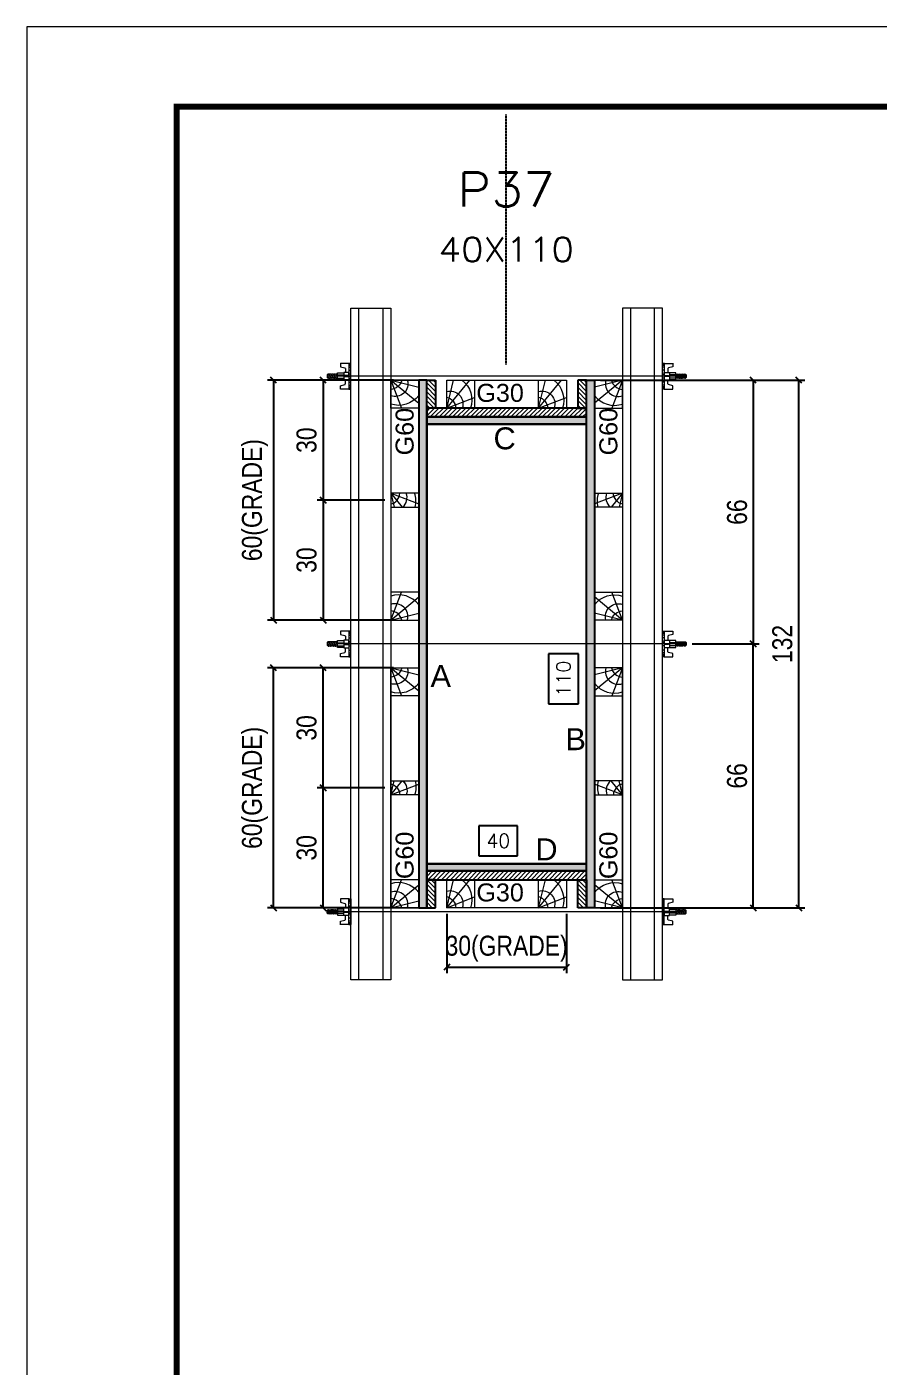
# Model space of a CAD drawing. Extents: x 2949 to 9203, y -16089 to 12527.
# Drawn here: x 7718 to 8144, y 3816 to 4487 of the extents above; entities that cross this region are included whole.
import ezdxf
from ezdxf.enums import TextEntityAlignment as Align

# ---------------------------------------------------------------- set-up
doc = ezdxf.new("R2010")
doc.units = 0
doc.linetypes.add('DASHED', pattern=[0.75, 0.5, -0.25])
doc.linetypes.add('HIDDEN', pattern=[0.375, 0.25, -0.125])
for name, color, linetype in [('CHAPA', 1, 'Continuous'), ('COTA', 241, 'Continuous'), ('MEIO_PONT', 93, 'Continuous'), ('Painéis', 200, 'Continuous'), ('SARRAFO', 251, 'Continuous'), ('Texto de Titulo', 7, 'Continuous'), ('Texto Qtd Sarr', 242, 'Continuous'), ('TEXTO_GERAL', 7, 'Continuous')]:
    doc.layers.add(name, color=color, linetype=linetype)
for name, color, linetype, lineweight in [('Folhas', 255, 'Continuous', 9), ('Hachura', 251, 'Continuous', 9), ('Madeira', 126, 'Continuous', 18), ('Perfil Metálico', 224, 'Continuous', 18), ('SARRAFO DE PRESSAO', 251, 'DASHED', 9), ('Texto Seção', 7, 'Continuous', 15)]:
    doc.layers.add(name, color=color, linetype=linetype, lineweight=lineweight)
doc.styles.add('ARIAL', font='arial.ttf')
doc.styles.add('COTA TECNICA 2X', font='techl___.ttf', dxfattribs={"height": 10})
doc.styles.add('ROMANS', font='romans.shx')
doc.styles.add('SANSSERIF', font='sas_____.pfb')
doc.dimstyles.new('SECAO PILAR', dxfattribs={"dimtxt": 10, "dimasz": 3, "dimexe": 3, "dimexo": 3, "dimgap": 3, "dimtad": 1, "dimdec": 1, "dimlfac": 0.5, "dimzin": 12, "dimdsep": 46, "dimtxsty": 'COTA TECNICA 2X', "dimblk1": 'OBLIQUE', "dimblk2": 'OBLIQUE', "dimsah": 1, "dimcen": 0.9, "dimclrd": 256, "dimclre": 256, "dimclrt": 256, "dimadec": 1, "dimazin": 3, "dimtfac": 1, "dimtdec": 1, "dimtmove": 0, "dimatfit": 3, "dimfxl": 1, "dimtolj": 1, "dimtzin": 12, "dimarcsym": 0})
doc.dimstyles.new('SECÇÃO 2', dxfattribs={"dimtxt": 7, "dimasz": 6, "dimexe": 0.18, "dimexo": 2, "dimgap": -4, "dimtad": 3, "dimdec": 1, "dimlfac": 0.5, "dimzin": 12, "dimdsep": 46, "dimtxsty": 'ROMANS', "dimblk": 'ARCHTICK', "dimcen": 0.09, "dimse1": 1, "dimse2": 1, "dimsd1": 1, "dimsd2": 1, "dimclrd": 180, "dimclre": 5, "dimclrt": 1, "dimadec": 0, "dimazin": 3, "dimtfac": 1, "dimtdec": 1, "dimtofl": 0, "dimtmove": 0, "dimatfit": 3, "dimldrblk": 'ARCHTICK', "dimfxl": 1, "dimtolj": 1, "dimtzin": 0, "dimarcsym": 0})

# ---------------------------------------------------------------- blocks, each defined once
blk = doc.blocks.new('9999999999')
at = {"layer": 'Folhas'}
blk.add_lwpolyline([(98138.98, 34190.21), (99623.98, 34190.21), (99623.98, 35240.21), (98138.98, 35240.21)], close=True, dxfattribs=at)
at = {"layer": 'Folhas', "color": 30, "const_width": 3}
blk.add_lwpolyline([(98213.98, 34230.21), (99583.98, 34230.21), (99583.98, 35200.21), (98213.98, 35200.21)], close=True, dxfattribs=at)
blk = doc.blocks.new('titulo1')
at = {"layer": 'Defpoints', "color": 252, "linetype": 'HIDDEN', "ltscale": 2}
blk.add_line((0, 0), (0, 125), dxfattribs=at)
at = {"layer": 'Defpoints', "style": 'ROMANS', "oblique": 15}
blk.add_attdef('FOLHA', text='', height=10, dxfattribs=at).set_placement((0, 15.58), align=Align.MIDDLE_CENTER)
at = {"layer": 'Texto Qtd Sarr', "color": 3, "style": 'ROMANS', "oblique": 15}
for tag, height, p in [('TITULO', 17, (0, 71.45)), ('SEÇÃO', 12, (0, 41.55))]:
    blk.add_attdef(tag, text='', height=height, dxfattribs=at).set_placement(p, align=Align.MIDDLE_CENTER)
blk = doc.blocks.new('*D1058')
at = {"layer": 'COTA', "color": 180, "lineweight": -2, "transparency": 16777216}
for p, q in [((7993.62, 4172.96), (7978.62, 4172.96)), ((7978.62, 4172.96), (7978.62, 4147.96)), ((7993.62, 4147.96), (7993.62, 4172.96)), ((7978.62, 4147.96), (7993.62, 4147.96))]:
    blk.add_line(p, q, dxfattribs=at)
at = {"layer": 'Defpoints', "color": 0, "transparency": 16777216}
for p in [(7997.62, 4287.83), (7997.62, 4287.83), (7997.62, 4067.83)]:
    blk.add_point(p, dxfattribs=at)
at = {"layer": 'COTA', "color": 1, "transparency": 16777216, "insert": (7986.12, 4160.46), "char_height": 7, "attachment_point": 5, "rotation": 90, "style": 'ROMANS'}
blk.add_mtext('\\A1;110', dxfattribs=at)
blk = doc.blocks.new('_ArchTick')
at = {"color": 0, "linetype": 'ByBlock', "const_width": 0.15}
blk.add_lwpolyline([(-0.5, -0.5), (0.5, 0.5)], dxfattribs=at)
blk = doc.blocks.new('_Oblique')
at = {"color": 0, "linetype": 'ByBlock', "lineweight": -2}
blk.add_line((-0.5, -0.5), (0.5, 0.5), dxfattribs=at)
blk = doc.blocks.new('*D1059')
at = {"layer": 'COTA', "lineweight": -2, "transparency": 16777216}
for p, q in [((8004.62, 4309.83), (8106.82, 4309.83)), ((8103.82, 4045.83), (8103.82, 4309.83)), ((8004.62, 4045.83), (8106.82, 4045.83))]:
    blk.add_line(p, q, dxfattribs=at)
at = {"layer": 'Defpoints', "color": 0, "transparency": 16777216}
for p in [(8001.62, 4309.83), (8103.82, 4309.83), (8001.62, 4045.83)]:
    blk.add_point(p, dxfattribs=at)
at = {"layer": 'COTA', "lineweight": -2, "transparency": 16777216, "xscale": 3, "yscale": 3, "zscale": 3}
for p, rotation in [((8103.82, 4309.83), 90), ((8103.82, 4045.83), 270)]:
    blk.add_blockref('_Oblique', p, dxfattribs=dict(at, rotation=rotation))
at = {"layer": 'COTA', "transparency": 16777216, "insert": (8095.6, 4177.83), "char_height": 10, "attachment_point": 5, "rotation": 90, "style": 'COTA TECNICA 2X'}
blk.add_mtext('\\A1;132', dxfattribs=at)
blk = doc.blocks.new('*D1060')
at = {"layer": 'COTA', "lineweight": -2, "transparency": 16777216}
for p, q in [((8050.42, 4177.83), (8084.05, 4177.83)), ((8081.05, 4045.83), (8081.05, 4177.83)), ((8038.62, 4045.83), (8084.05, 4045.83))]:
    blk.add_line(p, q, dxfattribs=at)
at = {"layer": 'Defpoints', "color": 0, "transparency": 16777216}
for p in [(8047.42, 4177.83), (8081.05, 4177.83), (8035.62, 4045.83)]:
    blk.add_point(p, dxfattribs=at)
at = {"layer": 'COTA', "lineweight": -2, "transparency": 16777216, "xscale": 3, "yscale": 3, "zscale": 3}
for p, rotation in [((8081.05, 4177.83), 90), ((8081.05, 4045.83), 270)]:
    blk.add_blockref('_Oblique', p, dxfattribs=dict(at, rotation=rotation))
at = {"layer": 'COTA', "transparency": 16777216, "insert": (8072.95, 4111.83), "char_height": 10, "attachment_point": 5, "rotation": 90, "style": 'COTA TECNICA 2X'}
blk.add_mtext('\\A1;66', dxfattribs=at)
blk = doc.blocks.new('*D1061')
at = {"layer": 'COTA', "lineweight": -2, "transparency": 16777216}
for p, q in [((8038.62, 4309.83), (8084.05, 4309.83)), ((8081.05, 4309.83), (8081.05, 4177.83)), ((8050.42, 4177.83), (8084.05, 4177.83))]:
    blk.add_line(p, q, dxfattribs=at)
at = {"layer": 'Defpoints', "color": 0, "transparency": 16777216}
for p in [(8035.62, 4309.83), (8047.42, 4177.83), (8081.05, 4177.83)]:
    blk.add_point(p, dxfattribs=at)
at = {"layer": 'COTA', "lineweight": -2, "transparency": 16777216, "xscale": 3, "yscale": 3, "zscale": 3}
for p, rotation in [((8081.05, 4309.83), 90), ((8081.05, 4177.83), 270)]:
    blk.add_blockref('_Oblique', p, dxfattribs=dict(at, rotation=rotation))
at = {"layer": 'COTA', "transparency": 16777216, "insert": (8072.95, 4243.83), "char_height": 10, "attachment_point": 5, "rotation": 90, "style": 'COTA TECNICA 2X'}
blk.add_mtext('\\A1;66', dxfattribs=at)
blk = doc.blocks.new('*D1062')
at = {"layer": 'COTA', "color": 180, "lineweight": -2, "transparency": 16777216}
for p, q in [((7963.09, 4086.83), (7943.76, 4086.83)), ((7943.76, 4086.83), (7943.76, 4071.83)), ((7963.09, 4071.83), (7963.09, 4086.83)), ((7943.76, 4071.83), (7963.09, 4071.83))]:
    blk.add_line(p, q, dxfattribs=at)
at = {"layer": 'Defpoints', "color": 0, "transparency": 16777216}
for p in [(7917.62, 4067.83), (7917.62, 4067.83), (7997.62, 4067.83)]:
    blk.add_point(p, dxfattribs=at)
at = {"layer": 'COTA', "color": 1, "transparency": 16777216, "insert": (7953.43, 4079.33), "char_height": 7, "attachment_point": 5, "style": 'ROMANS'}
blk.add_mtext('\\A1;40', dxfattribs=at)
blk = doc.blocks.new('C')
at = {"layer": 'Hachura', "color": 0}
for p, q in [((0, 3.22), (0, -3.22)), ((0.45, 3.22), (0, 3.22)), ((0.46, 3.16), (0, 3.16)), ((0.46, 3.05), (0, 3.05)), ((0.46, 2.88), (0, 2.88)), ((0, 2.75), (0, -1.16)), ((0.46, 2.65), (0, 2.65)), ((0.46, 2.23), (0, 2.23)), ((0.46, 1.51), (0, 1.51)), ((0.39, 0.49), (0.17, 0.49)), ((0.45, -3.23), (0.45, 3.22)), ((0.45, 3.22), (2.58, 3.22)), ((1.74, 0.97), (0.45, 0.97)), ((1.45, 0.1), (0.45, 0.1)), ((1.35, 1.94), (1.35, 0.96)), ((2.58, 2.39), (1.47, 2.09)), ((1.74, -0.97), (1.74, 0.97)), ((1.74, 0.97), (1.74, 0.84)), ((1.74, 0.97), (1.74, 0.84)), ((1.74, 0.84), (3.35, 0.84)), ((3.35, 0.45), (1.74, 0.45)), ((2.58, 3.22), (2.58, 2.39)), ((3.32, 0.84), (3.32, -0.84)), ((3.35, 0.84), (3.35, -0.84)), ((3.68, 0.45), (3.35, 0.45)), ((3.84, -0.52), (3.35, 0.45)), ((3.35, 0.06), (3.67, -0.57)), ((3.68, 0.45), (4.16, -0.52)), ((3.72, 0.5), (4.25, -0.57)), ((4.37, -0.55), (3.83, 0.53)), ((4.15, 0.45), (3.93, 0.45)), ((4.42, -0.52), (3.93, 0.45)), ((4.15, 0.45), (4.26, 0.45)), ((4.26, 0.45), (4.74, -0.52)), ((4.3, 0.5), (4.83, -0.57)), ((4.95, -0.55), (4.41, 0.53)), ((4.51, 0.45), (4.84, 0.45)), ((5, -0.52), (4.51, 0.45)), ((4.84, 0.45), (5.32, -0.52)), ((4.88, 0.5), (5.41, -0.57)), ((5.53, -0.55), (4.99, 0.53)), ((5.58, -0.52), (5.09, 0.45)), ((5.42, 0.45), (5.09, 0.45)), ((5.58, -0.52), (5.09, 0.45)), ((5.42, 0.45), (5.74, -0.19)), ((5.46, 0.5), (5.74, -0.07)), ((5.74, 0.19), (5.57, 0.53)), ((5.74, 0.32), (5.68, 0.45)), ((5.68, 0.45), (5.74, 0.45)), ((5.74, 0.45), (5.9, 0.29)), ((5.74, 0.45), (5.74, -0.52)), ((5.9, -0.36), (5.9, 0.29)), ((0.45, 0), (0, 0)), ((0.46, -1.52), (0, -1.52)), ((0.46, -2.23), (0, -2.23)), ((0.46, -2.65), (0, -2.65)), ((0.46, -2.88), (0, -2.88)), ((0.46, -3.05), (0, -3.05)), ((0.46, -3.16), (0, -3.16)), ((0, -3.22), (2.57, -3.22)), ((0.08, -0.48), (0.29, -0.48)), ((0.29, -0.48), (0.4, -0.48)), ((0.45, 0), (0.45, -0.97)), ((0.45, -0.16), (1.45, -0.16)), ((0.45, -0.65), (0.45, -0.32)), ((0.45, -3.23), (0.45, -0.65)), ((0.45, -0.97), (1.74, -0.97)), ((1.35, -1.94), (1.35, -0.97)), ((2.58, -2.39), (1.47, -2.1)), ((3.35, -0.32), (1.74, -0.32)), ((3.35, -0.84), (1.74, -0.84)), ((2.58, -3.23), (2.58, -2.39)), ((3.35, -0.07), (3.58, -0.52)), ((3.35, -0.52), (3.58, -0.52)), ((3.84, -0.52), (4.16, -0.52)), ((4.42, -0.52), (4.74, -0.52)), ((4.63, -0.52), (4.74, -0.52)), ((5, -0.52), (5.32, -0.52)), ((5.58, -0.52), (5.74, -0.52)), ((5.74, -0.52), (5.9, -0.36)), ((5.74, -0.52), (5.74, -0.52))]:
    blk.add_line(p, q, dxfattribs=at)
for centre, radius, start, end in [((1.52, 1.94), 0.161, 104.7436, 180), ((1.44, -0.03), 0.129, 272.695, 87.305), ((3.81, 0.39), 0.143, 25.5688, 154.4312), ((4.39, 0.39), 0.143, 25.5688, 154.4312), ((4.97, 0.39), 0.143, 25.5688, 154.4312), ((5.55, 0.39), 0.143, 25.5688, 154.4312), ((0.17, -0.37), 0.174, 221.744, 317.8592), ((1.52, -1.94), 0.161, 180, 255.2564), ((3.71, -0.4), 0.174, 222.1408, 318.256), ((4.29, -0.4), 0.174, 222.1408, 318.256), ((4.87, -0.4), 0.174, 222.1408, 318.256), ((5.45, -0.4), 0.174, 222.1408, 318.256), ((5.61, -0.4), 0.174, 317.8592, 318.256)]:
    blk.add_arc(centre, radius, start, end, dxfattribs=at)
blk = doc.blocks.new('PONTALETE')
at = {"layer": 'Madeira'}
for q in [(2.71, 7), (7, 5.76), (7, 1.74)]:
    blk.add_line((0, 0), q, dxfattribs=at)
blk.add_lwpolyline([(0, 0), (7, 0), (7, 7), (0, 7)], close=True, dxfattribs=at)
for centre, radius, start, end in [((2.04, 0.06), 6.23, 37.2818, 109.0913), ((1.09, 0.9), 3.19, 343.603, 109.9847), ((-0.21, -0.78), 3.09, 14.6322, 86.0383)]:
    blk.add_arc(centre, radius, start, end, dxfattribs=at)
blk = doc.blocks.new('*D1063')
at = {"layer": 'COTA', "lineweight": -2, "transparency": 16777216}
for p, q in [((7900.95, 4165.83), (7837.9, 4165.83)), ((7840.9, 4045.83), (7840.9, 4165.83)), ((7900.95, 4045.83), (7837.9, 4045.83))]:
    blk.add_line(p, q, dxfattribs=at)
at = {"layer": 'Defpoints', "color": 0, "transparency": 16777216}
for p in [(7840.9, 4165.83), (7903.95, 4165.83), (7903.95, 4045.83)]:
    blk.add_point(p, dxfattribs=at)
at = {"layer": 'COTA', "lineweight": -2, "transparency": 16777216, "xscale": 3, "yscale": 3, "zscale": 3}
for p, rotation in [((7840.9, 4165.83), 90), ((7840.9, 4045.83), 270)]:
    blk.add_blockref('_Oblique', p, dxfattribs=dict(at, rotation=rotation))
at = {"layer": 'COTA', "transparency": 16777216, "insert": (7831.68, 4105.83), "char_height": 10, "attachment_point": 5, "rotation": 90, "style": 'COTA TECNICA 2X'}
blk.add_mtext('\\A1;60(GRADE)', dxfattribs=at)
blk = doc.blocks.new('*D1070')
at = {"layer": 'COTA', "lineweight": -2, "transparency": 16777216}
for p, q in [((7927.62, 4042.83), (7927.62, 4013.12)), ((7987.61, 4042.83), (7987.61, 4013.12)), ((7927.62, 4016.12), (7987.61, 4016.12))]:
    blk.add_line(p, q, dxfattribs=at)
at = {"layer": 'Defpoints', "color": 0, "transparency": 16777216}
for p in [(7927.62, 4045.83), (7987.61, 4045.83), (7987.61, 4016.12)]:
    blk.add_point(p, dxfattribs=at)
at = {"layer": 'COTA', "lineweight": -2, "transparency": 16777216, "xscale": 3, "yscale": 3, "zscale": 3, "rotation": 180}
blk.add_blockref('_Oblique', (7927.62, 4016.12), dxfattribs=at)
at = {"layer": 'COTA', "lineweight": -2, "transparency": 16777216, "xscale": 3, "yscale": 3, "zscale": 3}
blk.add_blockref('_Oblique', (7987.61, 4016.12), dxfattribs=at)
at = {"layer": 'COTA', "transparency": 16777216, "insert": (7957.62, 4025.34), "char_height": 10, "attachment_point": 5, "style": 'COTA TECNICA 2X'}
blk.add_mtext('\\A1;30(GRADE)', dxfattribs=at)
blk = doc.blocks.new('MEIO PONTALETE')
at = {"layer": 'Madeira'}
for q in [(2.71, 7), (3.5, 2.88), (3.5, 0.87)]:
    blk.add_line((0, 0), q, dxfattribs=at)
blk.add_lwpolyline([(0, 0), (3.5, 0), (3.5, 7), (0, 7)], close=True, dxfattribs=at)
for centre, radius, start, end in [((2.04, 0.06), 6.23, 76.4499, 109.0913), ((1.09, 0.9), 3.19, 40.9063, 109.9847), ((-0.21, -0.78), 3.09, 14.6322, 86.0383)]:
    blk.add_arc(centre, radius, start, end, dxfattribs=at)
blk = doc.blocks.new('*D1071')
at = {"layer": 'COTA', "lineweight": -2, "transparency": 16777216}
for p, q in [((7896.62, 4105.83), (7862.77, 4105.83)), ((7865.77, 4045.83), (7865.77, 4105.83)), ((7896.62, 4045.83), (7862.77, 4045.83))]:
    blk.add_line(p, q, dxfattribs=at)
at = {"layer": 'Defpoints', "color": 0, "transparency": 16777216}
for p in [(7865.77, 4105.83), (7899.62, 4105.83), (7899.62, 4045.83)]:
    blk.add_point(p, dxfattribs=at)
at = {"layer": 'COTA', "lineweight": -2, "transparency": 16777216, "xscale": 3, "yscale": 3, "zscale": 3}
for p, rotation in [((7865.77, 4105.83), 90), ((7865.77, 4045.83), 270)]:
    blk.add_blockref('_Oblique', p, dxfattribs=dict(at, rotation=rotation))
at = {"layer": 'COTA', "transparency": 16777216, "insert": (7857.55, 4075.83), "char_height": 10, "attachment_point": 5, "rotation": 90, "style": 'COTA TECNICA 2X'}
blk.add_mtext('\\A1;30', dxfattribs=at)
blk = doc.blocks.new('*D1072')
at = {"layer": 'COTA', "lineweight": -2, "transparency": 16777216}
for p, q in [((7896.62, 4165.83), (7862.77, 4165.83)), ((7865.77, 4105.83), (7865.77, 4165.83)), ((7896.62, 4105.83), (7862.77, 4105.83))]:
    blk.add_line(p, q, dxfattribs=at)
at = {"layer": 'Defpoints', "color": 0, "transparency": 16777216}
for p in [(7865.77, 4165.83), (7899.62, 4165.83), (7899.62, 4105.83)]:
    blk.add_point(p, dxfattribs=at)
at = {"layer": 'COTA', "lineweight": -2, "transparency": 16777216, "xscale": 3, "yscale": 3, "zscale": 3}
for p, rotation in [((7865.77, 4165.83), 90), ((7865.77, 4105.83), 270)]:
    blk.add_blockref('_Oblique', p, dxfattribs=dict(at, rotation=rotation))
at = {"layer": 'COTA', "transparency": 16777216, "insert": (7857.55, 4135.83), "char_height": 10, "attachment_point": 5, "rotation": 90, "style": 'COTA TECNICA 2X'}
blk.add_mtext('\\A1;30', dxfattribs=at)
blk = doc.blocks.new('*D1064')
at = {"layer": 'COTA', "lineweight": -2, "transparency": 16777216}
for p, q in [((7900.95, 4309.83), (7837.9, 4309.83)), ((7840.9, 4309.83), (7840.9, 4189.83)), ((7900.95, 4189.83), (7837.9, 4189.83))]:
    blk.add_line(p, q, dxfattribs=at)
at = {"layer": 'Defpoints', "color": 0, "transparency": 16777216}
for p in [(7903.95, 4309.83), (7840.9, 4189.83), (7903.95, 4189.83)]:
    blk.add_point(p, dxfattribs=at)
at = {"layer": 'COTA', "lineweight": -2, "transparency": 16777216, "xscale": 3, "yscale": 3, "zscale": 3}
for p, rotation in [((7840.9, 4309.83), 90), ((7840.9, 4189.83), 270)]:
    blk.add_blockref('_Oblique', p, dxfattribs=dict(at, rotation=rotation))
at = {"layer": 'COTA', "transparency": 16777216, "insert": (7831.68, 4249.83), "char_height": 10, "attachment_point": 5, "rotation": 90, "style": 'COTA TECNICA 2X'}
blk.add_mtext('\\A1;60(GRADE)', dxfattribs=at)
blk = doc.blocks.new('*D1073')
at = {"layer": 'COTA', "lineweight": -2, "transparency": 16777216}
for p, q in [((7896.62, 4309.83), (7862.77, 4309.83)), ((7865.77, 4309.83), (7865.77, 4249.83)), ((7896.62, 4249.83), (7862.77, 4249.83))]:
    blk.add_line(p, q, dxfattribs=at)
at = {"layer": 'Defpoints', "color": 0, "transparency": 16777216}
for p in [(7899.62, 4309.83), (7865.77, 4249.83), (7899.62, 4249.83)]:
    blk.add_point(p, dxfattribs=at)
at = {"layer": 'COTA', "lineweight": -2, "transparency": 16777216, "xscale": 3, "yscale": 3, "zscale": 3}
for p, rotation in [((7865.77, 4309.83), 90), ((7865.77, 4249.83), 270)]:
    blk.add_blockref('_Oblique', p, dxfattribs=dict(at, rotation=rotation))
at = {"layer": 'COTA', "transparency": 16777216, "insert": (7857.55, 4279.83), "char_height": 10, "attachment_point": 5, "rotation": 90, "style": 'COTA TECNICA 2X'}
blk.add_mtext('\\A1;30', dxfattribs=at)
blk = doc.blocks.new('*D1074')
at = {"layer": 'COTA', "lineweight": -2, "transparency": 16777216}
for p, q in [((7896.62, 4249.83), (7862.77, 4249.83)), ((7865.77, 4249.83), (7865.77, 4189.83)), ((7896.62, 4189.83), (7862.77, 4189.83))]:
    blk.add_line(p, q, dxfattribs=at)
at = {"layer": 'Defpoints', "color": 0, "transparency": 16777216}
for p in [(7899.62, 4249.83), (7865.77, 4189.83), (7899.62, 4189.83)]:
    blk.add_point(p, dxfattribs=at)
at = {"layer": 'COTA', "lineweight": -2, "transparency": 16777216, "xscale": 3, "yscale": 3, "zscale": 3}
for p, rotation in [((7865.77, 4249.83), 90), ((7865.77, 4189.83), 270)]:
    blk.add_blockref('_Oblique', p, dxfattribs=dict(at, rotation=rotation))
at = {"layer": 'COTA', "transparency": 16777216, "insert": (7857.55, 4219.83), "char_height": 10, "attachment_point": 5, "rotation": 90, "style": 'COTA TECNICA 2X'}
blk.add_mtext('\\A1;30', dxfattribs=at)

msp = doc.modelspace()

# ---------------------------------------------------------------- hatches: boundary and pattern name
at = {"layer": 'Hachura'}
h = msp.add_hatch(color=256, dxfattribs=at)
h.dxf.hatch_style = 1
h.paths.add_polyline_path([(7917.62, 4309.83), (7913.62, 4309.83), (7913.62, 4045.83), (7917.62, 4045.83)])
h = msp.add_hatch(color=256, dxfattribs=at)
h.dxf.hatch_style = 1
h.paths.add_polyline_path([(7917.62, 4309.83), (7913.62, 4309.83), (7913.62, 4045.83), (7917.62, 4045.83)])
h = msp.add_hatch(dxfattribs=at)
h.set_pattern_fill('ANSI31', color=256, scale=0.5, angle=270, style=0)
h.set_pattern_definition([(315, (30847.0256, -5193.1196), (1.12253202, 1.12253202), [])])
h.paths.add_polyline_path([(7917.62, 4295.83), (7922.02, 4295.83), (7922.02, 4309.83), (7917.62, 4309.83)])
h = msp.add_hatch(dxfattribs=at)
h.set_pattern_fill('ANSI31', color=256, scale=0.5, angle=270, style=0)
h.set_pattern_definition([(315, (30889.0256, -5193.1196), (1.12253202, 1.12253202), [])])
h.paths.add_polyline_path([(7997.62, 4295.83), (7993.22, 4295.83), (7993.22, 4309.83), (7997.62, 4309.83)])
h = msp.add_hatch(color=256, dxfattribs=at)
h.dxf.hatch_style = 1
h.paths.add_polyline_path([(7997.62, 4309.83), (8001.62, 4309.83), (8001.62, 4045.83), (7997.62, 4045.83)])
h = msp.add_hatch(color=256, dxfattribs=at)
h.dxf.hatch_style = 1
h.paths.add_polyline_path([(7997.62, 4309.83), (8001.62, 4309.83), (8001.62, 4045.83), (7997.62, 4045.83)])
h = msp.add_hatch(dxfattribs=at)
h.set_pattern_fill('ANSI31', color=256, scale=0.5, angle=180, style=0)
h.set_pattern_definition([(225, (-1176.3344, -18811.176), (1.12253202, -1.12253202), [])])
h.paths.add_polyline_path([(7917.62, 4291.43), (7917.62, 4295.83), (7997.62, 4295.83), (7997.62, 4291.43)])
h = msp.add_hatch(color=256, dxfattribs=at)
h.dxf.hatch_style = 1
h.paths.add_polyline_path([(7997.62, 4287.83), (7997.62, 4291.43), (7917.62, 4291.43), (7917.62, 4287.83)])
h = msp.add_hatch(color=256, dxfattribs=at)
h.dxf.hatch_style = 1
h.paths.add_polyline_path([(7997.62, 4287.83), (7997.62, 4291.43), (7917.62, 4291.43), (7917.62, 4287.83)])
h = msp.add_hatch(color=256, dxfattribs=at)
h.dxf.hatch_style = 1
h.paths.add_polyline_path([(7997.62, 4064.23), (7997.62, 4067.83), (7917.62, 4067.83), (7917.62, 4064.23)])
h = msp.add_hatch(color=256, dxfattribs=at)
h.dxf.hatch_style = 1
h.paths.add_polyline_path([(7997.62, 4064.23), (7997.62, 4067.83), (7917.62, 4067.83), (7917.62, 4064.23)])
h = msp.add_hatch(dxfattribs=at)
h.set_pattern_fill('ANSI31', color=256, scale=0.5, angle=180, style=0)
h.set_pattern_definition([(225, (-1206.3344, -18865.176), (1.12253202, -1.12253202), [])])
h.paths.add_polyline_path([(7997.62, 4064.23), (7997.62, 4059.83), (7917.62, 4059.83), (7917.62, 4064.23)])
h = msp.add_hatch(dxfattribs=at)
h.set_pattern_fill('ANSI31', color=256, scale=0.5, angle=270, style=0)
h.set_pattern_definition([(315, (30847.0256, -5078.1196), (1.12253202, 1.12253202), [])])
h.paths.add_polyline_path([(7917.62, 4059.83), (7922.02, 4059.83), (7922.02, 4045.83), (7917.62, 4045.83)])
h = msp.add_hatch(dxfattribs=at)
h.set_pattern_fill('ANSI31', color=256, scale=0.5, angle=270, style=0)
h.set_pattern_definition([(315, (30889.0256, -5078.1196), (1.12253202, 1.12253202), [])])
h.paths.add_polyline_path([(7997.62, 4059.83), (7993.22, 4059.83), (7993.22, 4045.83), (7997.62, 4045.83)])

# ---------------------------------------------------------------- linework, layer by layer
at = {"layer": 'CHAPA'}
for points in [[(7917.62, 4309.83), (7913.62, 4309.83), (7913.62, 4045.83), (7917.62, 4045.83)], [(7917.62, 4309.83), (7913.62, 4309.83), (7913.62, 4045.83), (7917.62, 4045.83)], [(7997.62, 4309.83), (8001.62, 4309.83), (8001.62, 4045.83), (7997.62, 4045.83)], [(7997.62, 4309.83), (8001.62, 4309.83), (8001.62, 4045.83), (7997.62, 4045.83)], [(7997.62, 4287.83), (7997.62, 4291.43), (7917.62, 4291.43), (7917.62, 4287.83)], [(7997.62, 4287.83), (7997.62, 4291.43), (7917.62, 4291.43), (7917.62, 4287.83)], [(7997.62, 4064.23), (7997.62, 4067.83), (7917.62, 4067.83), (7917.62, 4064.23)], [(7997.62, 4064.23), (7997.62, 4067.83), (7917.62, 4067.83), (7917.62, 4064.23)]]:
    msp.add_lwpolyline(points, close=True, dxfattribs=at)
at = {"layer": 'Hachura'}
for p, q in [((8046.42, 4311.83), (7872.62, 4311.84)), ((8046.42, 4177.83), (7872.62, 4177.84)), ((8046.42, 4043.83), (7872.62, 4043.82))]:
    msp.add_line(p, q, dxfattribs=at)
at = {"layer": 'Madeira'}
for points in [[(7913.62, 4309.83), (7899.62, 4309.83), (7899.62, 4189.83), (7913.62, 4189.83)], [(7927.62, 4295.83), (7927.62, 4309.83), (7987.61, 4309.83), (7987.61, 4295.83)], [(8001.62, 4309.83), (8015.62, 4309.83), (8015.62, 4189.83), (8001.62, 4189.83)], [(7913.62, 4045.83), (7899.62, 4045.83), (7899.62, 4165.83), (7913.62, 4165.83)], [(8001.62, 4045.83), (8015.62, 4045.83), (8015.62, 4165.83), (8001.62, 4165.83)], [(7927.62, 4045.83), (7927.62, 4059.83), (7987.61, 4059.83), (7987.61, 4045.83)]]:
    msp.add_lwpolyline(points, close=True, dxfattribs=at)
at = {"layer": 'Painéis'}
msp.add_lwpolyline([(7917.62, 4067.83), (7997.62, 4067.83), (7997.62, 4287.83), (7917.62, 4287.83)], close=True, dxfattribs=at)
at = {"layer": 'Perfil Metálico'}
for points in [[(7879.62, 4345.83), (7899.62, 4345.83), (7899.62, 4009.83), (7879.62, 4009.83)], [(7895.62, 4009.83), (7883.62, 4009.83), (7883.62, 4345.83), (7895.62, 4345.83)], [(8035.62, 4345.83), (8015.62, 4345.83), (8015.62, 4009.83), (8035.62, 4009.83)], [(8019.62, 4009.83), (8031.62, 4009.83), (8031.62, 4345.83), (8019.62, 4345.83)]]:
    msp.add_lwpolyline(points, close=True, dxfattribs=at)
at = {"layer": 'SARRAFO'}
for points in [[(7922.02, 4309.83), (7922.02, 4295.83), (7917.62, 4295.83), (7917.62, 4309.83)], [(7993.22, 4309.83), (7993.22, 4295.83), (7997.62, 4295.83), (7997.62, 4309.83)], [(7997.62, 4295.83), (7917.62, 4295.83), (7917.62, 4291.43), (7997.62, 4291.43)], [(7917.62, 4059.83), (7997.62, 4059.83), (7997.62, 4064.23), (7917.62, 4064.23)], [(7922.02, 4045.83), (7922.02, 4059.83), (7917.62, 4059.83), (7917.62, 4045.83)], [(7993.22, 4045.83), (7993.22, 4059.83), (7997.62, 4059.83), (7997.62, 4045.83)]]:
    msp.add_lwpolyline(points, close=True, dxfattribs=at)

# ---------------------------------------------------------------- block references
at = {"layer": 'Hachura', "linetype": 'Continuous', "yscale": 2, "zscale": 2, "rotation": 180}
for p, xscale in [((7879.62, 4311.83), 2), ((8035.62, 4311.83), -2), ((7879.62, 4177.83), 2), ((8035.62, 4177.83), -2)]:
    msp.add_blockref('C', p, dxfattribs=dict(at, xscale=xscale))
at = {"layer": 'Hachura', "linetype": 'Continuous', "yscale": 2, "zscale": 2}
for p, xscale in [((7879.62, 4043.83), -2), ((8035.62, 4043.83), 2)]:
    msp.add_blockref('C', p, dxfattribs=dict(at, xscale=xscale))
at = {"layer": 'Madeira'}
for name, p, xscale, yscale, zscale, rotation in [('PONTALETE', (7899.62, 4309.83), -2, 2, 2, 180), ('PONTALETE', (7899.62, 4309.83), -2, 2, 2, 180), ('PONTALETE', (8015.62, 4309.83), 2, 2, 2, 180), ('PONTALETE', (8015.62, 4309.83), 2, 2, 2, 180), ('MEIO PONTALETE', (7899.62, 4253.33), 1.999999997962732, 1.999999997962732, 1.999999997962732, 270), ('MEIO PONTALETE', (8015.62, 4253.33), -1.999999997962732, 1.999999997962732, 1.999999997962732, 90), ('PONTALETE', (7899.62, 4165.83), -2, 2, 2, 180), ('PONTALETE', (8015.62, 4165.83), 2, 2, 2, 180), ('MEIO PONTALETE', (7899.62, 4102.33), -1.999999997962732, 1.999999997962732, 1.999999997962732, 270), ('MEIO PONTALETE', (8015.62, 4102.33), 1.999999997962732, 1.999999997962732, 1.999999997962732, 90.00000000000001)]:
    msp.add_blockref(name, p, dxfattribs=dict(at, xscale=xscale, yscale=yscale, zscale=zscale, rotation=rotation))
at = {"layer": 'Madeira', "yscale": 2, "zscale": 2}
for p, xscale in [((7899.62, 4189.83), 2), ((8015.62, 4189.83), -2), ((7899.62, 4045.83), 2), ((8015.62, 4045.83), -2)]:
    msp.add_blockref('PONTALETE', p, dxfattribs=dict(at, xscale=xscale))
at = {"layer": 'MEIO_PONT', "xscale": -2, "yscale": 2, "zscale": 2, "rotation": 270}
for p in [(7927.62, 4295.83), (7973.61, 4295.83), (7927.62, 4045.83), (7973.61, 4045.83)]:
    msp.add_blockref('PONTALETE', p, dxfattribs=at)
at = {"layer": 'SARRAFO DE PRESSAO', "color": 6, "linetype": 'ByBlock'}
msp.add_blockref('9999999999', (-90421.44, -30753.5), dxfattribs=at)
at = {"layer": 'Texto Seção'}
ref = msp.add_blockref('titulo1', (7957.39, 4317.76), dxfattribs=at)
ref.add_attrib('TITULO', 'P37', dxfattribs={"layer": 'Texto de Titulo', "color": 7, "height": 17, "style": 'ROMANS', "width": 1.1}).set_placement((7957.39, 4405.26), align=Align.MIDDLE_CENTER)
ref.add_attrib('SEÇÃO', '40X110', dxfattribs={"layer": 'Texto de Titulo', "color": 7, "height": 12, "style": 'ROMANS', "width": 1.1}).set_placement((7957.39, 4375.26), align=Align.MIDDLE_CENTER)

# ---------------------------------------------------------------- texts
at = {"layer": 'Texto Seção', "color": 0, "linetype": 'Continuous', "style": 'SANSSERIF'}
for p in [(7906.58, 4272.22), (8008.52, 4272.22), (7906.58, 4060.15), (8008.52, 4060.15)]:
    msp.add_text('G60', height=9, rotation=90, dxfattribs=at).set_placement(p, align=Align.MIDDLE_LEFT)
at = {"layer": 'TEXTO_GERAL', "style": 'ARIAL'}
for s, p in [('C', (7956.61, 4280.75)), ('A', (7924.66, 4161.82)), ('B', (7992.16, 4130.19)), ('D', (7977.56, 4075.07))]:
    msp.add_text(s, height=11, dxfattribs=at).set_placement(p, align=Align.MIDDLE_CENTER)
at = {"layer": 'TEXTO_GERAL', "color": 0, "linetype": 'Continuous', "char_height": 9, "width": 285.3299, "attachment_point": 7, "style": 'SANSSERIF'}
for insert in [(7942.47, 4298.88), (7942.47, 4048.88)]:
    msp.add_mtext('G30', dxfattribs=dict(at, insert=insert))

# ---------------------------------------------------------------- dimensions: what is measured, and where the dimension line sits
at = {"layer": 'COTA'}
for base, p1, p2, angle, picture, middle in [((7840.9, 4189.83), (7903.95, 4309.83), (7903.95, 4189.83), 270, '*D1064', (7840.9, 4249.83)), ((7840.9, 4165.83), (7903.95, 4045.83), (7903.95, 4165.83), 90, '*D1063', (7840.9, 4105.83))]:
    dim = msp.add_linear_dim(base=base, p1=p1, p2=p2, angle=angle, text='<>(GRADE)', dimstyle='SECAO PILAR', dxfattribs=at)
    dim.commit()
    dim.dimension.update_dxf_attribs({"geometry": picture, "text_midpoint": middle, "dimtype": 160})
for base, p1, p2, angle, picture, middle in [((7865.77, 4249.83), (7899.62, 4309.83), (7899.62, 4249.83), 270, '*D1073', (7857.55, 4279.83)), ((8103.82, 4309.83), (8001.62, 4045.83), (8001.62, 4309.83), 90, '*D1059', (8095.6, 4177.83)), ((8081.05, 4177.83), (8035.62, 4309.83), (8047.42, 4177.83), 270, '*D1061', (8072.95, 4243.83)), ((7865.77, 4189.83), (7899.62, 4249.83), (7899.62, 4189.83), 270, '*D1074', (7857.55, 4219.83)), ((8081.05, 4177.83), (8035.62, 4045.83), (8047.42, 4177.83), 90, '*D1060', (8072.95, 4111.83)), ((7865.77, 4165.83), (7899.62, 4105.83), (7899.62, 4165.83), 90, '*D1072', (7857.55, 4135.83)), ((7865.77, 4105.83), (7899.62, 4045.83), (7899.62, 4105.83), 90, '*D1071', (7857.55, 4075.83))]:
    dim = msp.add_linear_dim(base=base, p1=p1, p2=p2, angle=angle, dimstyle='SECAO PILAR', dxfattribs=at)
    dim.commit()
    dim.dimension.update_dxf_attribs({"geometry": picture, "text_midpoint": middle})
for base, p2, angle, picture, middle in [((7997.62, 4287.83), (7997.62, 4287.83), 90, '*D1058', (7997.62, 4160.46)), ((7917.62, 4067.83), (7917.62, 4067.83), 180, '*D1062', (7953.43, 4067.83))]:
    dim = msp.add_linear_dim(base=base, p1=(7997.62, 4067.83), p2=p2, angle=angle, dimstyle='SECÇÃO 2', dxfattribs=at)
    dim.commit()
    dim.dimension.update_dxf_attribs({"geometry": picture, "text_midpoint": middle, "dimtype": 160})
dim = msp.add_linear_dim(base=(7987.61, 4016.12), p1=(7927.62, 4045.83), p2=(7987.61, 4045.83), text='<>(GRADE)', dimstyle='SECAO PILAR', dxfattribs=at)
dim.commit()
dim.dimension.update_dxf_attribs({"geometry": '*D1070', "text_midpoint": (7957.62, 4016.12), "dimtype": 160})

doc.saveas('drawing.dxf')
